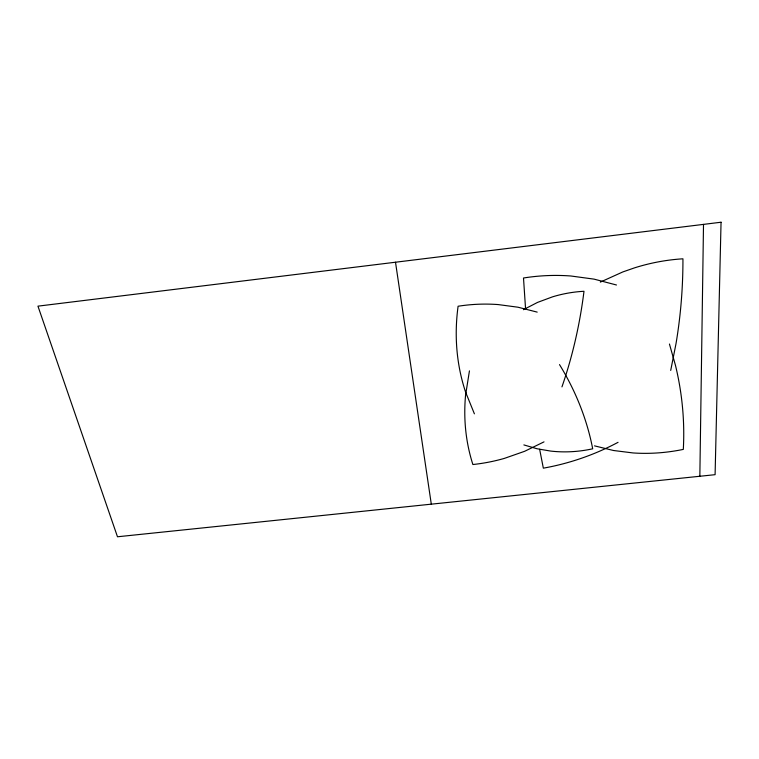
<?xml version="1.0" encoding="UTF-8"?>
<svg xmlns="http://www.w3.org/2000/svg" width="759" height="759" viewBox="0 0 759 759"><rect width="100%" height="100%" fill="white"/><g stroke="black" fill="none" stroke-linecap="round" stroke-linejoin="round"><path stroke-width="1.14" d="M699.845 476.263L703.508 224.379M469.442 370.876L465.561 395.278A263.392 209.75 -20.8 0 0 472.885 464.527A165.652 147.075 -6.3 0 0 504.356 458.398L524.63 451.301L544.013 441.871M670.709 370.43L675.984 343.789A664.808 551.129 31.3 0 0 682.939 258.81A165.804 133.84 -18.5 0 0 634.571 267.842L622.864 271.921L600.331 282.101M561.954 386.881C572.675 355.905 579.933 323.799 583.994 291.285A110.823 92.721 -14.3 0 0 552.552 296.835L537.543 302.405L523.397 309.7M618.054 442.326C594.686 454.755 569.402 463.54 543.34 468.161L539.64 449.271M594.506 445.856L613.471 450.495L633.053 452.943A166.629 139.779 -23.1 0 0 683.309 449.394A411.947 338.837 9.6 0 0 675.463 365.335L669.438 344.026M537.192 312.12L517.999 307.215L498.179 304.577A145.861 121.791 -5.7 0 0 458.094 306.247A263.876 217.349 -24.9 0 0 465.571 392.061L474.403 413.835M616.479 284.995L594.098 279.141L570.844 275.991A170.917 141.658 -10.4 0 0 523.501 278.003L525.541 308.515M523.862 444.916L537.059 448.759L550.711 451.083A112.095 95.349 -15.2 0 0 592.694 448.797C586.944 418.987 575.388 390.439 559.506 364.595M395.505 262.225L431.302 504.166M721.05 222.226L715.092 474.679L117.484 536.774L37.95 306.152L721.05 222.226"/></g></svg>
